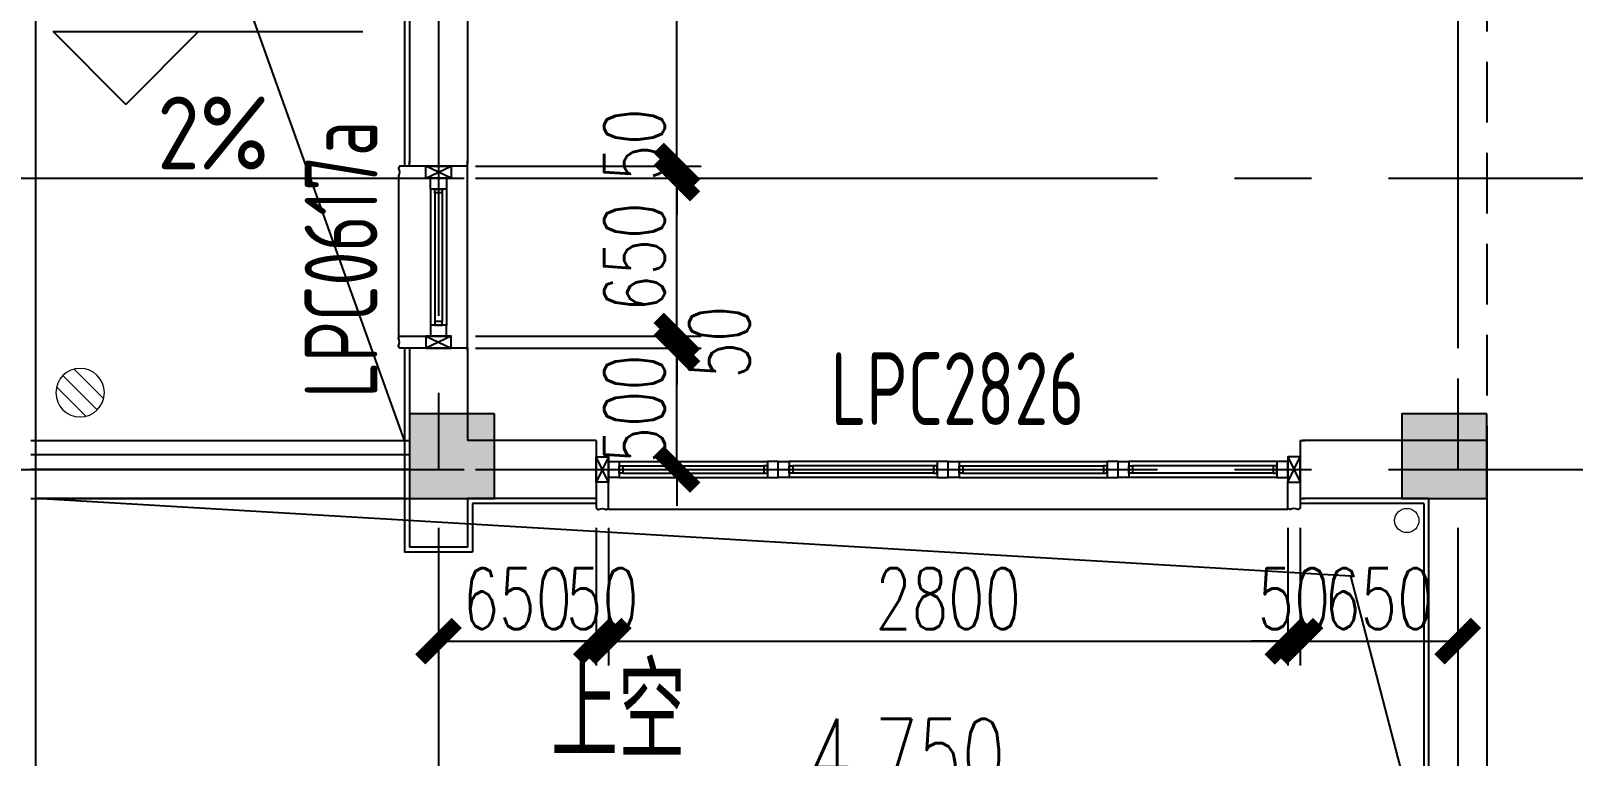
# Model space of a CAD drawing. Extents: x 296441 to 853063, y 459050 to 1117990.
# Drawn here: x 620218 to 626574, y 650189 to 653177 of the extents above; entities that cross this region are included whole.
import ezdxf

# ---------------------------------------------------------------- set-up
doc = ezdxf.new("R2010")
doc.units = 0
doc.header["$LTSCALE"] = 1000
doc.linetypes.add('14-GRID$0$CENTER2', pattern=[28.575, 19.05, -3.175, 3.175, -3.175])
doc.linetypes.add('DZ-3-PLAN-FL01$0$DASHED2', pattern=[0.375, 0.25, -0.125])
for name, color, linetype in [('0-COL-H1', 170, 'Continuous'), ('14-GRID$0$G-GRID', 9, '14-GRID$0$CENTER2'), ('DIM_ELEV', 3, 'Continuous'), ('DIM_SYMB', 3, 'Continuous'), ('DZ-3-PLAN-FL01$0$A-WALL', 1, 'Continuous'), ('DZ-TEXT-FL01$0$A-ROOM-IDEN', 4, 'Continuous'), ('E-TEXT-BS01-MI-14$0$A-WIND-IDEN', 33, 'Continuous'), ('E1-BM01$0$A-HRAL', 5, 'Continuous'), ('E1-BM01$0$A-OVLK', 140, 'Continuous'), ('E1-FL02$0$A-OVLK', 140, 'Continuous'), ('E2-E3-FL02$0$E1-FL02$0$A-FLOR', 23, 'Continuous'), ('E2-E3-FL02$0$E1-FL02$0$A-HOLE', 211, 'Continuous'), ('E2-E3-FL02$0$E1-FL02$0$A-OVLK', 140, 'Continuous'), ('E2-E3-FL02$0$E1-FL02$0$A-SECT-WIND', 155, 'Continuous'), ('E2-E3-FL02$0$E1-FL02$0$A-SECT-WOOD', 17, 'Continuous'), ('E2-E3-FL02$0$E1-FL02$0$A-WALL', 1, 'Continuous'), ('E2-E3-FL02$0$E1-FL02$0$A-WALL-FNSH', 6, 'Continuous'), ('E2-E3-FL02$0$E1-FL02$0$G-XREF', 2, 'Continuous'), ('E2-E3-FL02$0$menchuangtao1$0$A-DETL-STONE', 42, 'Continuous'), ('E2-E3-FL02$0$menchuangtao1$0$A-WALL', 1, 'Continuous'), ('E2-E3-FL02$0$menchuangtao1$0$A_CUR_FRAME', 112, 'Continuous'), ('E4-FL02$0$A-WALL-FNSH', 6, 'Continuous'), ('E_OTHER', 7, 'Continuous'), ('PUB_TEXT', 7, 'Continuous'), ('ZT1_Dim---标注---PM、LM、DY、JD', 252, 'Continuous')]:
    doc.layers.add(name, color=color, linetype=linetype)
doc.layers.add('E1-FL02$0$P-SEWG-EQPM', color=4, linetype='Continuous', lineweight=0)
doc.layers.add('E2-E3-FL02$0$E1-FL02$0$P-SEWG-EQPM', color=4, linetype='Continuous', lineweight=0)
doc.styles.add('_TCH_DIM', font='SIMPLEX', dxfattribs={"bigfont": 'GBCBIG'})
doc.styles.add('E1-FL02$0$hz', font='simplex', dxfattribs={"width": 0.7, "bigfont": 'hztxt'})
doc.styles.get("Standard").update_dxf_attribs({"font": 'gbenor.shx', "bigfont": 'gbcbig.shx'})
doc.styles.add('ZT-DIMSTYLE', font='ROMANS.shx', dxfattribs={"width": 0.7, "bigfont": 'CHINESE.shx'})
doc.dimstyles.new('ZT-DIM100', dxfattribs={"dimscale": 100, "dimtxt": 2.5, "dimasz": 1.5, "dimexe": 1, "dimexo": 1, "dimgap": 0.5, "dimtad": 1, "dimdec": 0, "dimdsep": 46, "dimtxsty": 'ZT-DIMSTYLE', "dimblk": 'ARCHTICK', "dimcen": 2.5, "dimclrd": 175, "dimclre": 175, "dimclrt": 7, "dimazin": 2, "dimtfac": 1, "dimtix": 1, "dimtmove": 2, "dimatfit": 3, "dimfxl": 0, "dimarcsym": 0})

# ---------------------------------------------------------------- blocks, each defined once
blk = doc.blocks.new('224f')
at = {"layer": 'DIM_ELEV'}
for p, q in [((821054.3, 331196.9), (820754.3, 331496.9)), ((820754.3, 331496.9), (822031.3, 331496.9)), ((821054.3, 331196.9), (821354.3, 331496.9))]:
    blk.add_line(p, q, dxfattribs=at)
at = {"layer": 'DIM_SYMB'}
blk.add_lwpolyline([(821334.3, 330848.5, 0, 0, 0), (821122.9, 330424.8, 80, 0, 0), (820989, 330156.3, 0, 0, 0)], format="xyseb", dxfattribs=at)
at = {"layer": 'DZ-TEXT-FL01$0$A-ROOM-IDEN'}
blk.add_text('上空', height=385.82, dxfattribs=at).set_placement((822805.3, 328502.8))
at = {"layer": 'E-TEXT-BS01-MI-14$0$A-WIND-IDEN', "color": 2, "width": 0.8}
blk.add_text('LPC0617a', height=300, rotation=90, dxfattribs=at).set_placement((822091, 329988.1))
blk.add_text('LPC2826', height=300, dxfattribs=at).set_placement((823959.1, 329875.8))
at = {"layer": 'PUB_TEXT'}
blk.add_text('2%', height=300, dxfattribs=at).set_placement((821183.8, 330929.1))
at = {"layer": 'PUB_TEXT', "style": '_TCH_DIM', "width": 0.705882}
blk.add_text('4.750', height=297.5, dxfattribs=at).set_placement((823868.8, 328367.8))
blk = doc.blocks.new('G1二层')
at = {"layer": 'E4-FL02$0$A-WALL-FNSH'}
blk.add_line((757048.3, 322895.4), (757048.3, 332495.4), dxfattribs=at)
blk = doc.blocks.new('E2-E3-FL02$0$menchuangtao1')
at = {"layer": 'E2-E3-FL02$0$menchuangtao1$0$A-DETL-STONE'}
blk.add_lwpolyline([(-10, -52.5), (-10, -159.2, -0.471625), (-15, -162.1, -0.528396), (-19.5, -164.7, 0.241692), (-50.5, -164.7, -0.528396), (-55, -162.1, -0.471625), (-60, -159.2), (-60, -52.5)], format="xyb", close=True, dxfattribs=at)
at = {"layer": 'E2-E3-FL02$0$menchuangtao1$0$A-WALL'}
for p, q in [((-10, 120), (-10, -120)), ((-10, 120), (10, 120)), ((-10, -120), (10, -120))]:
    blk.add_line(p, q, dxfattribs=at)
at = {"layer": 'E2-E3-FL02$0$menchuangtao1$0$A_CUR_FRAME'}
for p, q in [((-60, -52.5), (-10, 52.5)), ((-60, 52.5), (-10, -52.5))]:
    blk.add_line(p, q, dxfattribs=at)
blk.add_lwpolyline([(-10, -52.5), (-10, 52.5), (-60, 52.5), (-60, -52.5)], close=True, dxfattribs=at)
blk = doc.blocks.new('*U157')
at = {"layer": 'E2-E3-FL02$0$E1-FL02$0$A-SECT-WIND'}
for p, q in [((45, 32.5), (655, 32.5)), ((60, 15), (640, 15)), ((45, -32.5), (655, -32.5)), ((60, -15), (640, -15))]:
    blk.add_line(p, q, dxfattribs=at)
at = {"layer": 'E2-E3-FL02$0$E1-FL02$0$A-SECT-WOOD'}
for points in [[(0, 32.5), (45, 32.5), (45, -32.5), (0, -32.5)], [(60, 15), (60, -15), (45, -15), (45, 15)], [(640, 15), (640, -15), (655, -15), (655, 15)], [(700, 32.5), (655, 32.5), (655, -32.5), (700, -32.5)]]:
    blk.add_lwpolyline(points, close=True, dxfattribs=at)
blk = doc.blocks.new('*U155')
at = {"layer": 'E2-E3-FL02$0$E1-FL02$0$A-SECT-WIND'}
for p, q in [((45, 32.5), (605, 32.5)), ((60, 15), (590, 15)), ((45, -32.5), (605, -32.5)), ((60, -15), (590, -15))]:
    blk.add_line(p, q, dxfattribs=at)
at = {"layer": 'E2-E3-FL02$0$E1-FL02$0$A-SECT-WOOD'}
for points in [[(0, 32.5), (45, 32.5), (45, -32.5), (0, -32.5)], [(60, 15), (60, -15), (45, -15), (45, 15)], [(590, 15), (590, -15), (605, -15), (605, 15)], [(650, 32.5), (605, 32.5), (605, -32.5), (650, -32.5)]]:
    blk.add_lwpolyline(points, close=True, dxfattribs=at)
blk = doc.blocks.new('E1-FL02$0$$PS001_0')
for p, q in [((-0.485, -0.123), (0.123, 0.485)), ((-0.354, -0.354), (0.354, 0.354)), ((-0.118, -0.486), (0.486, 0.118))]:
    blk.add_line(p, q)
blk.add_circle((0, 0), 0.5)
at = {"style": 'E1-FL02$0$hz', "width": 0.7, "flags": 1}
for tag, p in [('UNIT', (0, 0)), ('SPEC', (0, -0.002)), ('WHAT', (0, -0.003))]:
    blk.add_attdef(tag, p, '', height=0.001, dxfattribs=at)
blk = doc.blocks.new('FF12')
at = {"layer": 'DIM_SYMB', "color": 8}
blk.add_lwpolyline([(665506.2, 98345.5), (663986.2, 102585.5)], dxfattribs=at)
at = {"layer": 'DZ-3-PLAN-FL01$0$A-WALL', "color": 33, "linetype": 'DZ-3-PLAN-FL01$0$DASHED2'}
for p, q in [((669846.2, 102725.5), (669846.2, 98345.5)), ((669966.2, 101405.5), (669966.2, 98345.5))]:
    blk.add_line(p, q, dxfattribs=at)
at = {"layer": 'E1-BM01$0$A-HRAL'}
for points in [[(665526.2, 98285.5), (663966.2, 98285.5)], [(665526.2, 98225.5), (663966.2, 98225.5)]]:
    blk.add_lwpolyline(points, dxfattribs=at)
at = {"layer": 'E1-BM01$0$A-OVLK'}
for points in [[(663966.2, 98345.5), (665526.2, 98345.5)], [(663966.2, 98105.5), (665526.2, 98105.5)]]:
    blk.add_lwpolyline(points, dxfattribs=at)
at = {"layer": 'E1-FL02$0$A-OVLK'}
blk.add_line((665506.2, 98105.5), (663986.2, 98105.5), dxfattribs=at)
at = {"layer": 'E2-E3-FL02$0$E1-FL02$0$A-FLOR'}
blk.add_line((669146.2, 98060.5), (666346.2, 98060.5), dxfattribs=at)
at = {"layer": 'E2-E3-FL02$0$E1-FL02$0$A-HOLE'}
blk.add_lwpolyline([(669706.2, 96630.5), (669406.2, 97786.5), (663986.2, 98105.5)], dxfattribs=at)
at = {"layer": 'E2-E3-FL02$0$E1-FL02$0$A-OVLK'}
for p, q in [((665766.2, 98715.5), (665766.2, 99485.5)), ((665481.2, 99433.6), (665481.2, 98767.4)), ((665506.2, 98105.5), (663986.2, 98105.5))]:
    blk.add_line(p, q, dxfattribs=at)
at = {"layer": 'E2-E3-FL02$0$E1-FL02$0$A-WALL'}
for p, q in [((665526.2, 101465.5), (665526.2, 99485.5)), ((665766.2, 101465.5), (665766.2, 99485.5)), ((665526.2, 98715.5), (665526.2, 97905.5)), ((665766.2, 98715.5), (665766.2, 98345.5)), ((666286.2, 98345.5), (665766.2, 98345.5)), ((669966.2, 98345.5), (669206.2, 98345.5)), ((669966.2, 98345.5), (669966.2, 95345.5)), ((665766.2, 98105.5), (665766.2, 97905.5)), ((666286.2, 98105.5), (665766.2, 98105.5)), ((669726.2, 98105.5), (669206.2, 98105.5)), ((669726.2, 98105.5), (669726.2, 95105.5)), ((665766.2, 97905.5), (665526.2, 97905.5))]:
    blk.add_line(p, q, dxfattribs=at)
at = {"layer": 'E2-E3-FL02$0$E1-FL02$0$A-WALL-FNSH'}
for p, q in [((665506.2, 101475.5), (665506.2, 99475.5)), ((665506.2, 98725.5), (665506.2, 97885.5)), ((665786.2, 98085.5), (665786.2, 97885.5)), ((666296.2, 98085.5), (665786.2, 98085.5)), ((669706.2, 98085.5), (669196.2, 98085.5)), ((669706.2, 98085.5), (669706.2, 95085.5)), ((665786.2, 97885.5), (665506.2, 97885.5))]:
    blk.add_line(p, q, dxfattribs=at)
at = {"layer": 'E2-E3-FL02$0$E1-FL02$0$P-SEWG-EQPM'}
blk.add_circle((669636.2, 98015.5), 50, dxfattribs=at)
at = {"rotation": 270}
blk.add_blockref('*U155', (665646.2, 99425.5), dxfattribs=at)
for p in [(666346.2, 98225.5), (667746.2, 98225.5)]:
    blk.add_blockref('*U157', p)
at = {"extrusion": (0, 0, -1), "zscale": -1}
for p in [(-667746.2, 98225.5), (-669146.2, 98225.5)]:
    blk.add_blockref('*U157', p, dxfattribs=at)
at = {"layer": 'E1-FL02$0$P-SEWG-EQPM', "xscale": -200, "yscale": 200, "zscale": 200}
blk.add_blockref('E1-FL02$0$$PS001_0', (664169.2, 98542.1), dxfattribs=at)
at = {"layer": 'E2-E3-FL02$0$E1-FL02$0$G-XREF', "extrusion": (0, 0, -1), "zscale": -1, "rotation": 90}
blk.add_blockref('E2-E3-FL02$0$menchuangtao1', (-665646.2, 99485.5), dxfattribs=at)
at = {"layer": 'E2-E3-FL02$0$E1-FL02$0$G-XREF', "rotation": 270}
blk.add_blockref('E2-E3-FL02$0$menchuangtao1', (665646.2, 98715.5), dxfattribs=at)
at = {"layer": 'E2-E3-FL02$0$E1-FL02$0$G-XREF', "extrusion": (0, 0, -1), "zscale": -1}
blk.add_blockref('E2-E3-FL02$0$menchuangtao1', (-666286.2, 98225.5), dxfattribs=at)
at = {"layer": 'E2-E3-FL02$0$E1-FL02$0$G-XREF'}
blk.add_blockref('E2-E3-FL02$0$menchuangtao1', (669206.2, 98225.5), dxfattribs=at)
blk = doc.blocks.new('_ArchTick')
at = {"color": 0, "linetype": 'ByBlock', "const_width": 0.4}
blk.add_lwpolyline([(-0.5, -0.5), (0.5, 0.5)], dxfattribs=at)
blk = doc.blocks.new('*D997')
at = {"layer": 'Defpoints', "color": 0, "ltscale": 1000, "transparency": 16777216}
for p in [(621951, 654619.5), (622880.7, 654619.5), (621951, 652619.5)]:
    blk.add_point(p, dxfattribs=at)
at = {"layer": 'ZT1_Dim---标注---PM、LM、DY、JD', "color": 175, "linetype": 'ByBlock', "lineweight": -2, "ltscale": 1000, "transparency": 16777216}
for p, q in [((622051, 654619.5), (622980.7, 654619.5)), ((622880.7, 652619.5), (622880.7, 654619.5)), ((622051, 652619.5), (622980.7, 652619.5))]:
    blk.add_line(p, q, dxfattribs=at)
at = {"layer": 'ZT1_Dim---标注---PM、LM、DY、JD', "color": 175, "lineweight": -2, "ltscale": 1000, "transparency": 16777216, "xscale": 150, "yscale": 150, "zscale": 150}
for p, rotation in [((622880.7, 654619.5), 90), ((622880.7, 652619.5), 270)]:
    blk.add_blockref('_ArchTick', p, dxfattribs=dict(at, rotation=rotation))
at = {"layer": 'ZT1_Dim---标注---PM、LM、DY、JD', "color": 7, "ltscale": 1000, "transparency": 16777216, "insert": (622705.7, 653619.5), "char_height": 250, "attachment_point": 5, "rotation": 90, "style": 'ZT-DIMSTYLE'}
blk.add_mtext('2000', dxfattribs=at)
blk = doc.blocks.new('*D998')
at = {"layer": 'Defpoints', "color": 0, "ltscale": 1000, "transparency": 16777216}
for p in [(621951, 652619.5), (622880.7, 652619.5), (621951, 652569.5)]:
    blk.add_point(p, dxfattribs=at)
at = {"layer": 'ZT1_Dim---标注---PM、LM、DY、JD', "color": 175, "linetype": 'ByBlock', "lineweight": -2, "ltscale": 1000, "transparency": 16777216}
for p, q in [((622880.7, 652619.5), (622880.7, 652769.5)), ((622051, 652619.5), (622980.7, 652619.5)), ((622880.7, 652569.5), (622880.7, 652619.5)), ((622051, 652569.5), (622980.7, 652569.5)), ((622880.7, 652569.5), (622880.7, 652419.5))]:
    blk.add_line(p, q, dxfattribs=at)
at = {"layer": 'ZT1_Dim---标注---PM、LM、DY、JD', "color": 175, "lineweight": -2, "ltscale": 1000, "transparency": 16777216, "xscale": 150, "yscale": 150, "zscale": 150}
for p, rotation in [((622880.7, 652619.5), 270), ((622880.7, 652569.5), 90)]:
    blk.add_blockref('_ArchTick', p, dxfattribs=dict(at, rotation=rotation))
at = {"layer": 'ZT1_Dim---标注---PM、LM、DY、JD', "color": 7, "ltscale": 1000, "transparency": 16777216, "insert": (622705.7, 652707), "char_height": 250, "attachment_point": 5, "rotation": 90, "style": 'ZT-DIMSTYLE'}
blk.add_mtext('50', dxfattribs=at)
blk = doc.blocks.new('*D999')
at = {"layer": 'Defpoints', "color": 0, "ltscale": 1000, "transparency": 16777216}
for p in [(621951, 652569.5), (622880.7, 652569.5), (621951, 651919.5)]:
    blk.add_point(p, dxfattribs=at)
at = {"layer": 'ZT1_Dim---标注---PM、LM、DY、JD', "color": 175, "linetype": 'ByBlock', "lineweight": -2, "ltscale": 1000, "transparency": 16777216}
for p, q in [((622051, 652569.5), (622980.7, 652569.5)), ((622880.7, 651919.5), (622880.7, 652569.5)), ((622051, 651919.5), (622980.7, 651919.5))]:
    blk.add_line(p, q, dxfattribs=at)
at = {"layer": 'ZT1_Dim---标注---PM、LM、DY、JD', "color": 175, "lineweight": -2, "ltscale": 1000, "transparency": 16777216, "xscale": 150, "yscale": 150, "zscale": 150}
for p, rotation in [((622880.7, 652569.5), 90), ((622880.7, 651919.5), 270)]:
    blk.add_blockref('_ArchTick', p, dxfattribs=dict(at, rotation=rotation))
at = {"layer": 'ZT1_Dim---标注---PM、LM、DY、JD', "color": 7, "ltscale": 1000, "transparency": 16777216, "insert": (622705.7, 652244.5), "char_height": 250, "attachment_point": 5, "rotation": 90, "style": 'ZT-DIMSTYLE'}
blk.add_mtext('650', dxfattribs=at)
blk = doc.blocks.new('*D1000')
at = {"layer": 'Defpoints', "color": 0, "ltscale": 1000, "transparency": 16777216}
for p in [(621951, 651919.5), (622880.7, 651919.5), (621951, 651869.5)]:
    blk.add_point(p, dxfattribs=at)
at = {"layer": 'ZT1_Dim---标注---PM、LM、DY、JD', "color": 175, "linetype": 'ByBlock', "lineweight": -2, "ltscale": 1000, "transparency": 16777216}
for p, q in [((622880.7, 651919.5), (622880.7, 652069.5)), ((622051, 651919.5), (622980.7, 651919.5)), ((622880.7, 651869.5), (622880.7, 651919.5)), ((622051, 651869.5), (622980.7, 651869.5)), ((622880.7, 651869.5), (622880.7, 651719.5))]:
    blk.add_line(p, q, dxfattribs=at)
at = {"layer": 'ZT1_Dim---标注---PM、LM、DY、JD', "color": 175, "lineweight": -2, "ltscale": 1000, "transparency": 16777216, "xscale": 150, "yscale": 150, "zscale": 150}
for p, rotation in [((622880.7, 651919.5), 270), ((622880.7, 651869.5), 90)]:
    blk.add_blockref('_ArchTick', p, dxfattribs=dict(at, rotation=rotation))
at = {"layer": 'ZT1_Dim---标注---PM、LM、DY、JD', "color": 7, "ltscale": 1000, "transparency": 16777216, "insert": (623055.7, 651894.5), "char_height": 250, "attachment_point": 5, "rotation": 90, "style": 'ZT-DIMSTYLE'}
blk.add_mtext('50', dxfattribs=at)
blk = doc.blocks.new('*D1001')
at = {"layer": 'Defpoints', "color": 0, "ltscale": 1000, "transparency": 16777216}
for p in [(621951, 651869.5), (622880.7, 651869.5), (621951, 651369.5)]:
    blk.add_point(p, dxfattribs=at)
at = {"layer": 'ZT1_Dim---标注---PM、LM、DY、JD', "color": 175, "linetype": 'ByBlock', "lineweight": -2, "ltscale": 1000, "transparency": 16777216}
for p, q in [((622880.7, 651869.5), (622880.7, 652019.5)), ((622051, 651869.5), (622980.7, 651869.5)), ((622880.7, 651369.5), (622880.7, 651869.5)), ((622051, 651369.5), (622980.7, 651369.5)), ((622880.7, 651369.5), (622880.7, 651219.5))]:
    blk.add_line(p, q, dxfattribs=at)
at = {"layer": 'ZT1_Dim---标注---PM、LM、DY、JD', "color": 175, "lineweight": -2, "ltscale": 1000, "transparency": 16777216, "xscale": 150, "yscale": 150, "zscale": 150}
for p, rotation in [((622880.7, 651869.5), 270), ((622880.7, 651369.5), 90)]:
    blk.add_blockref('_ArchTick', p, dxfattribs=dict(at, rotation=rotation))
at = {"layer": 'ZT1_Dim---标注---PM、LM、DY、JD', "color": 7, "ltscale": 1000, "transparency": 16777216, "insert": (622705.7, 651619.5), "char_height": 250, "attachment_point": 5, "rotation": 90, "style": 'ZT-DIMSTYLE'}
blk.add_mtext('500', dxfattribs=at)
blk = doc.blocks.new('*D1002')
at = {"layer": 'Defpoints', "color": 0, "ltscale": 1000, "transparency": 16777216}
for p in [(625448.5, 651229.5), (626098.5, 651229.5), (626098.5, 650662.4)]:
    blk.add_point(p, dxfattribs=at)
at = {"layer": 'ZT1_Dim---标注---PM、LM、DY、JD', "color": 175, "linetype": 'ByBlock', "lineweight": -2, "ltscale": 1000, "transparency": 16777216}
for p, q in [((625448.5, 651129.5), (625448.5, 650562.4)), ((626098.5, 651129.5), (626098.5, 650562.4)), ((625448.5, 650662.4), (626098.5, 650662.4))]:
    blk.add_line(p, q, dxfattribs=at)
at = {"layer": 'ZT1_Dim---标注---PM、LM、DY、JD', "color": 175, "lineweight": -2, "ltscale": 1000, "transparency": 16777216, "xscale": 150, "yscale": 150, "zscale": 150, "rotation": 180}
blk.add_blockref('_ArchTick', (625448.5, 650662.4), dxfattribs=at)
at = {"layer": 'ZT1_Dim---标注---PM、LM、DY、JD', "color": 175, "lineweight": -2, "ltscale": 1000, "transparency": 16777216, "xscale": 150, "yscale": 150, "zscale": 150}
blk.add_blockref('_ArchTick', (626098.5, 650662.4), dxfattribs=at)
at = {"layer": 'ZT1_Dim---标注---PM、LM、DY、JD', "color": 7, "ltscale": 1000, "transparency": 16777216, "insert": (625773.5, 650837.4), "char_height": 250, "attachment_point": 5, "style": 'ZT-DIMSTYLE'}
blk.add_mtext('650', dxfattribs=at)
blk = doc.blocks.new('*D1003')
at = {"layer": 'Defpoints', "color": 0, "ltscale": 1000, "transparency": 16777216}
for p in [(625398.5, 651229.5), (625448.5, 651229.5), (625448.5, 650662.4)]:
    blk.add_point(p, dxfattribs=at)
at = {"layer": 'ZT1_Dim---标注---PM、LM、DY、JD', "color": 175, "linetype": 'ByBlock', "lineweight": -2, "ltscale": 1000, "transparency": 16777216}
for p, q in [((625398.5, 651129.5), (625398.5, 650562.4)), ((625448.5, 651129.5), (625448.5, 650562.4)), ((625398.5, 650662.4), (625248.5, 650662.4)), ((625398.5, 650662.4), (625448.5, 650662.4)), ((625448.5, 650662.4), (625598.5, 650662.4))]:
    blk.add_line(p, q, dxfattribs=at)
at = {"layer": 'ZT1_Dim---标注---PM、LM、DY、JD', "color": 175, "lineweight": -2, "ltscale": 1000, "transparency": 16777216, "xscale": 150, "yscale": 150, "zscale": 150}
blk.add_blockref('_ArchTick', (625398.5, 650662.4), dxfattribs=at)
at = {"layer": 'ZT1_Dim---标注---PM、LM、DY、JD', "color": 175, "lineweight": -2, "ltscale": 1000, "transparency": 16777216, "xscale": 150, "yscale": 150, "zscale": 150, "rotation": 180}
blk.add_blockref('_ArchTick', (625448.5, 650662.4), dxfattribs=at)
at = {"layer": 'ZT1_Dim---标注---PM、LM、DY、JD', "color": 7, "ltscale": 1000, "transparency": 16777216, "insert": (625423.5, 650837.4), "char_height": 250, "attachment_point": 5, "style": 'ZT-DIMSTYLE'}
blk.add_mtext('50', dxfattribs=at)
blk = doc.blocks.new('*D1004')
at = {"layer": 'Defpoints', "color": 0, "ltscale": 1000, "transparency": 16777216}
for p in [(622598.5, 651229.5), (625398.5, 651229.5), (625398.5, 650662.4)]:
    blk.add_point(p, dxfattribs=at)
at = {"layer": 'ZT1_Dim---标注---PM、LM、DY、JD', "color": 175, "linetype": 'ByBlock', "lineweight": -2, "ltscale": 1000, "transparency": 16777216}
for p, q in [((622598.5, 651129.5), (622598.5, 650562.4)), ((625398.5, 651129.5), (625398.5, 650562.4)), ((622598.5, 650662.4), (625398.5, 650662.4))]:
    blk.add_line(p, q, dxfattribs=at)
at = {"layer": 'ZT1_Dim---标注---PM、LM、DY、JD', "color": 175, "lineweight": -2, "ltscale": 1000, "transparency": 16777216, "xscale": 150, "yscale": 150, "zscale": 150, "rotation": 180}
blk.add_blockref('_ArchTick', (622598.5, 650662.4), dxfattribs=at)
at = {"layer": 'ZT1_Dim---标注---PM、LM、DY、JD', "color": 175, "lineweight": -2, "ltscale": 1000, "transparency": 16777216, "xscale": 150, "yscale": 150, "zscale": 150}
blk.add_blockref('_ArchTick', (625398.5, 650662.4), dxfattribs=at)
at = {"layer": 'ZT1_Dim---标注---PM、LM、DY、JD', "color": 7, "ltscale": 1000, "transparency": 16777216, "insert": (623998.5, 650837.4), "char_height": 250, "attachment_point": 5, "style": 'ZT-DIMSTYLE'}
blk.add_mtext('2800', dxfattribs=at)
blk = doc.blocks.new('*D1005')
at = {"layer": 'Defpoints', "color": 0, "ltscale": 1000, "transparency": 16777216}
for p in [(622548.5, 651229.5), (622598.5, 651229.5), (622598.5, 650662.4)]:
    blk.add_point(p, dxfattribs=at)
at = {"layer": 'ZT1_Dim---标注---PM、LM、DY、JD', "color": 175, "linetype": 'ByBlock', "lineweight": -2, "ltscale": 1000, "transparency": 16777216}
for p, q in [((622548.5, 651129.5), (622548.5, 650562.4)), ((622598.5, 651129.5), (622598.5, 650562.4)), ((622548.5, 650662.4), (622398.5, 650662.4)), ((622548.5, 650662.4), (622598.5, 650662.4)), ((622598.5, 650662.4), (622748.5, 650662.4))]:
    blk.add_line(p, q, dxfattribs=at)
at = {"layer": 'ZT1_Dim---标注---PM、LM、DY、JD', "color": 175, "lineweight": -2, "ltscale": 1000, "transparency": 16777216, "xscale": 150, "yscale": 150, "zscale": 150}
blk.add_blockref('_ArchTick', (622548.5, 650662.4), dxfattribs=at)
at = {"layer": 'ZT1_Dim---标注---PM、LM、DY、JD', "color": 175, "lineweight": -2, "ltscale": 1000, "transparency": 16777216, "xscale": 150, "yscale": 150, "zscale": 150, "rotation": 180}
blk.add_blockref('_ArchTick', (622598.5, 650662.4), dxfattribs=at)
at = {"layer": 'ZT1_Dim---标注---PM、LM、DY、JD', "color": 7, "ltscale": 1000, "transparency": 16777216, "insert": (622573.5, 650837.4), "char_height": 250, "attachment_point": 5, "style": 'ZT-DIMSTYLE'}
blk.add_mtext('50', dxfattribs=at)
blk = doc.blocks.new('*D1006')
at = {"layer": 'Defpoints', "color": 0, "ltscale": 1000, "transparency": 16777216}
for p in [(621898.5, 651229.5), (622548.5, 651229.5), (622548.5, 650662.4)]:
    blk.add_point(p, dxfattribs=at)
at = {"layer": 'ZT1_Dim---标注---PM、LM、DY、JD', "color": 175, "linetype": 'ByBlock', "lineweight": -2, "ltscale": 1000, "transparency": 16777216}
for p, q in [((621898.5, 651129.5), (621898.5, 650562.4)), ((622548.5, 651129.5), (622548.5, 650562.4)), ((621898.5, 650662.4), (622548.5, 650662.4))]:
    blk.add_line(p, q, dxfattribs=at)
at = {"layer": 'ZT1_Dim---标注---PM、LM、DY、JD', "color": 175, "lineweight": -2, "ltscale": 1000, "transparency": 16777216, "xscale": 150, "yscale": 150, "zscale": 150, "rotation": 180}
blk.add_blockref('_ArchTick', (621898.5, 650662.4), dxfattribs=at)
at = {"layer": 'ZT1_Dim---标注---PM、LM、DY、JD', "color": 175, "lineweight": -2, "ltscale": 1000, "transparency": 16777216, "xscale": 150, "yscale": 150, "zscale": 150}
blk.add_blockref('_ArchTick', (622548.5, 650662.4), dxfattribs=at)
at = {"layer": 'ZT1_Dim---标注---PM、LM、DY、JD', "color": 7, "ltscale": 1000, "transparency": 16777216, "insert": (622223.5, 650837.4), "char_height": 250, "attachment_point": 5, "style": 'ZT-DIMSTYLE'}
blk.add_mtext('650', dxfattribs=at)

msp = doc.modelspace()

# ---------------------------------------------------------------- linework, layer by layer
at = {"layer": '0-COL-H1'}
msp.add_lwpolyline([(622128.5, 651599.5), (621778.5, 651599.5), (621778.5, 651249.5), (622128.5, 651249.5)], close=True, dxfattribs=at)
at = {"layer": '0-COL-H1', "elevation": 0}
msp.add_lwpolyline([(626218.5, 651599.5), (625868.5, 651599.5), (625868.5, 651249.5), (626218.5, 651249.5)], close=True, dxfattribs=at)
at = {"layer": '0-COL-H1', "color": 254}
for points in [[(621778.5, 651249.5), (621778.5, 651599.5), (622128.5, 651249.5), (622128.5, 651599.5)], [(625868.5, 651249.5, 0), (625868.5, 651599.5, 0), (626218.5, 651249.5, 0), (626218.5, 651599.5, 0)]]:
    msp.add_solid(points, dxfattribs=at)
at = {"layer": '14-GRID$0$G-GRID', "color": 8, "ltscale": 0.1}
for p, q in [((621898.5, 671053.2), (621898.5, 638294.8)), ((626098.5, 671053.2), (626098.5, 638294.8)), ((620098.5, 652569.5), (674432.5, 652569.5)), ((620098.5, 651369.5), (674432.5, 651369.5))]:
    msp.add_line(p, q, dxfattribs=at)

# ---------------------------------------------------------------- block references
for name, p in [('G1二层', (-136809.8, 323234.1, 0)), ('FF12', (-43747.7, 553144))]:
    msp.add_blockref(name, p)
at = {"layer": 'E_OTHER'}
msp.add_blockref('224f', (-200444.3, 321676.7), dxfattribs=at)

# ---------------------------------------------------------------- dimensions: what is measured, and where the dimension line sits
at = {"layer": 'ZT1_Dim---标注---PM、LM、DY、JD', "ltscale": 1000}
for base, p1, p2, picture, middle in [((622880.7, 654619.5), (621951, 652619.5), (621951, 654619.5), '*D997', (622705.7, 653619.5)), ((622880.7, 652569.5), (621951, 651919.5), (621951, 652569.5), '*D999', (622705.7, 652244.5)), ((622880.7, 651869.5), (621951, 651369.5), (621951, 651869.5), '*D1001', (622705.7, 651619.5))]:
    dim = msp.add_linear_dim(base=base, p1=p1, p2=p2, angle=90, dimstyle='ZT-DIM100', dxfattribs=at)
    dim.commit()
    dim.dimension.update_dxf_attribs({"geometry": picture, "text_midpoint": middle})
for base, p1, p2, picture, middle in [((622880.7, 652619.5), (621951, 652569.5), (621951, 652619.5), '*D998', (622705.7, 652707)), ((622880.7, 651919.5), (621951, 651869.5), (621951, 651919.5), '*D1000', (623055.7, 651894.5))]:
    dim = msp.add_linear_dim(base=base, p1=p1, p2=p2, angle=90, dimstyle='ZT-DIM100', dxfattribs=at)
    dim.commit()
    dim.dimension.update_dxf_attribs({"geometry": picture, "text_midpoint": middle, "dimtype": 160})
for base, p1, p2, picture, middle in [((622548.5, 650662.4), (621898.5, 651229.5), (622548.5, 651229.5), '*D1006', (622223.5, 650837.4)), ((622598.5, 650662.4), (622548.5, 651229.5), (622598.5, 651229.5), '*D1005', (622573.5, 650837.4)), ((625398.5, 650662.4), (622598.5, 651229.5), (625398.5, 651229.5), '*D1004', (623998.5, 650837.4)), ((625448.5, 650662.4), (625398.5, 651229.5), (625448.5, 651229.5), '*D1003', (625423.5, 650837.4)), ((626098.5, 650662.4), (625448.5, 651229.5), (626098.5, 651229.5), '*D1002', (625773.5, 650837.4))]:
    dim = msp.add_linear_dim(base=base, p1=p1, p2=p2, dimstyle='ZT-DIM100', dxfattribs=at)
    dim.commit()
    dim.dimension.update_dxf_attribs({"geometry": picture, "text_midpoint": middle})

doc.saveas('drawing.dxf')
